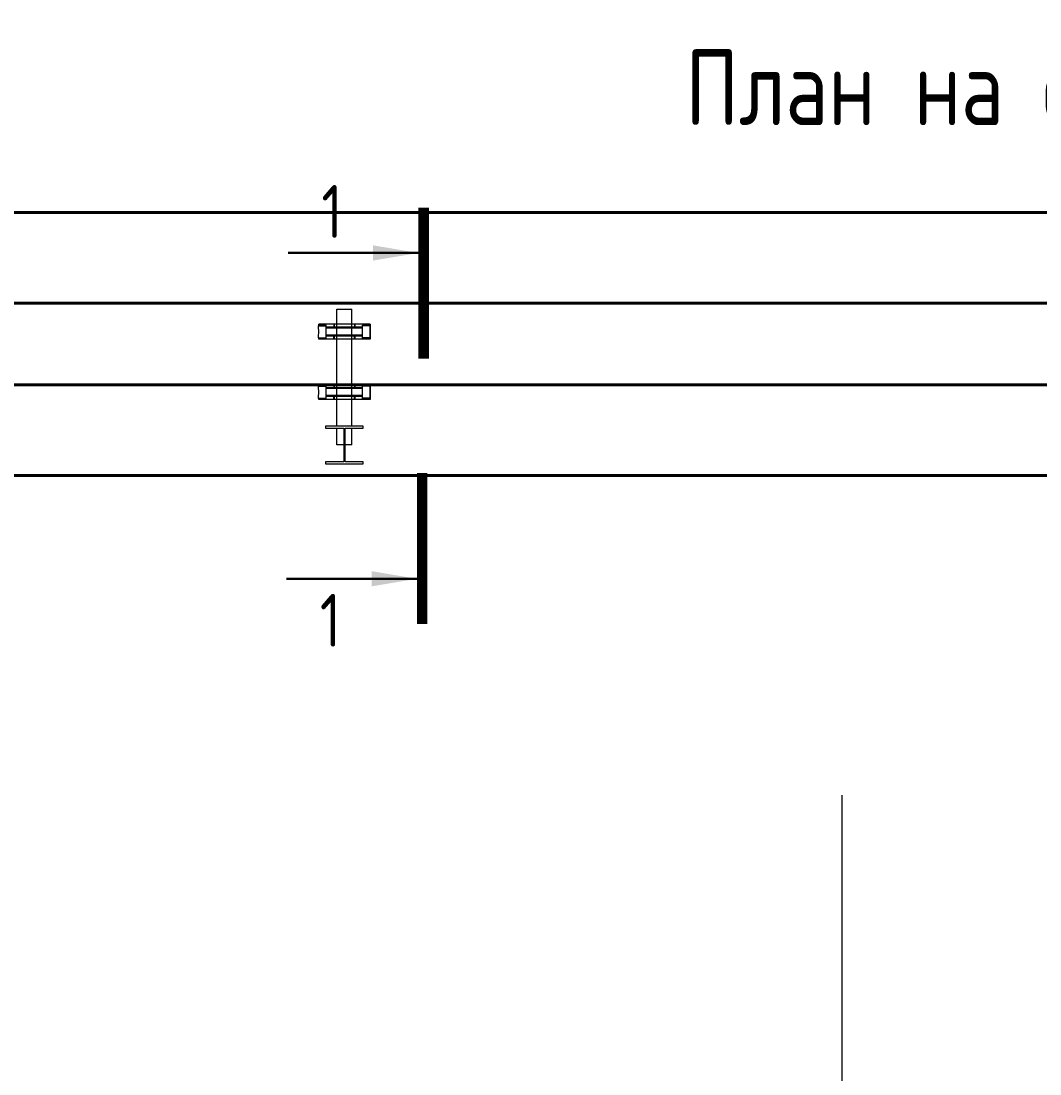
# Model space of a CAD drawing. Header units: millimetres. Extents: x -553547 to 230550, y -59438 to 214451.
# Drawn here: x 104479 to 111225, y 23816 to 30787 of the extents above; entities that cross this region are included whole.
import ezdxf
from ezdxf import colors
from ezdxf.entities.mleader import LeaderData, LeaderLine
from ezdxf.math import Vec2, Vec3

# ---------------------------------------------------------------- set-up
doc = ezdxf.new("R2010")
doc.units = ezdxf.units.MM
doc.linetypes.add('осевая', pattern=[50.8, 31.75, -6.35, 6.35, -6.35])
for name, color, linetype, lineweight in [('_Оси', 252, 'Continuous', 9), ('АР_Размеры', 7, 'Continuous', 20), ('АР_Текст', 7, 'Continuous', 20), ('АТ_ПС_Разрезы_030', 160, 'Continuous', 30), ('Эл.проводка', 5, 'Continuous', 60)]:
    doc.layers.add(name, color=color, linetype=linetype, lineweight=lineweight)
doc.layers.add('АТ_Кабельный короб', color=7, linetype='Continuous', lineweight=50, true_color=0xff01ff)
doc.layers.add('ПЛАН-EMBED 1_DWG$0$DwgTemplate', color=7, linetype='Continuous')
doc.layers.add('ПЛАН-EMBED 1_DWG$0$Опоры', color=7, linetype='Continuous')
doc.styles.add('GOST 2.304', font='cs_gost2304.shx', dxfattribs={"width": 0.8})
doc.styles.add('GOST type A', font='GOST2304A.ttf')
doc.styles.add('ГОСТ 2.304', font='CS_Gost2304.shx')
doc.linetypes.add('КАБЕЛЬ_В_КОРОБЕ', pattern='A,5,[130,ltypeshp.shx,S=1,R=0,X=0,Y=0],1.5,[130,ltypeshp.shx,S=1.5,R=90,X=0,Y=-1],0,[130,ltypeshp.shx,S=2.1,R=90,X=0,Y=1],1,[130,ltypeshp.shx,S=1,R=0,X=0.5,Y=0],5', length=12.5)

# ---------------------------------------------------------------- blocks, each defined once
blk = doc.blocks.new('АР')
at = {"color": 252}
ml = blk.add_multileader_mtext('Standard', dxfattribs=at)
ml.set_content('0,000', color=252, style='GOST type A')
ml.set_leader_properties(color=256)
ml.build(insert=Vec2(0, 0))
ml.multileader.update_dxf_attribs({"has_dogleg": 0, "has_text_frame": 1, "text_left_attachment_type": 7, "text_right_attachment_type": 6, "dogleg_length": 0, "arrow_head_size": 200})
ctx = ml.context
ctx.base_point, ctx.char_height, ctx.arrow_head_size, ctx.landing_gap_size, ctx.plane_origin = Vec3(649404.1, -245448.8), 250, 200, 50, Vec3(-514199.9, -248177.5)
ctx.left_attachment, ctx.right_attachment = 7, 6
notes = []
notes.append((ctx, [(0, (0, 0, 0), (0, 0), (1, 0), 1, [])]))
ctx.mtext.insert, ctx.mtext.flow_direction = Vec3(649454.1, -245161.3), 5
ml = blk.add_multileader_mtext('Standard', dxfattribs=at)
ml.set_content('0,000', color=252, style='GOST type A')
ml.set_leader_properties(color=256)
ml.build(insert=Vec2(0, 0))
ml.multileader.update_dxf_attribs({"has_dogleg": 0, "has_text_frame": 1, "text_left_attachment_type": 7, "text_right_attachment_type": 6, "dogleg_length": 0, "arrow_head_size": 200})
ctx = ml.context
ctx.base_point, ctx.char_height, ctx.arrow_head_size, ctx.landing_gap_size, ctx.plane_origin = Vec3(641715.8, -241787.5), 250, 200, 50, Vec3(-521888.2, -239063.6)
ctx.left_attachment, ctx.right_attachment = 7, 6
notes.append((ctx, [(0, (0, 0, 0), (0, 0), (1, 0), 1, [])]))
ctx.mtext.insert, ctx.mtext.flow_direction = Vec3(641765.8, -241500), 5
ml = blk.add_multileader_mtext('Standard', dxfattribs=at)
ml.set_content('-0,020', color=252, style='GOST type A')
ml.set_leader_properties(color=256)
ml.build(insert=Vec2(0, 0))
ml.multileader.update_dxf_attribs({"has_dogleg": 0, "has_text_frame": 1, "text_left_attachment_type": 7, "text_right_attachment_type": 6, "dogleg_length": 0, "arrow_head_size": 200})
ctx = ml.context
ctx.base_point, ctx.char_height, ctx.arrow_head_size, ctx.landing_gap_size, ctx.plane_origin = Vec3(677883.5, -235529.3), 250, 200, 50, Vec3(-485627.9, -231830.1)
ctx.left_attachment, ctx.right_attachment = 7, 6
notes.append((ctx, [(0, (0, 0, 0), (0, 0), (1, 0), 1, [])]))
ctx.mtext.insert, ctx.mtext.flow_direction = Vec3(677933.5, -235241.8), 5
ml = blk.add_multileader_mtext('Standard', dxfattribs=at)
ml.set_content('0,000', color=252, style='GOST type A')
ml.set_leader_properties(color=256)
ml.build(insert=Vec2(0, 0))
ml.multileader.update_dxf_attribs({"has_dogleg": 0, "has_text_frame": 1, "text_left_attachment_type": 7, "text_right_attachment_type": 6, "dogleg_length": 0, "arrow_head_size": 200})
ctx = ml.context
ctx.base_point, ctx.char_height, ctx.arrow_head_size, ctx.landing_gap_size, ctx.plane_origin = Vec3(656104.7, -253706.8), 250, 200, 50, Vec3(-507499.3, -250982.9)
ctx.left_attachment, ctx.right_attachment = 7, 6
notes.append((ctx, [(0, (0, 0, 0), (0, 0), (1, 0), 1, [])]))
ctx.mtext.insert, ctx.mtext.flow_direction = Vec3(656154.7, -253419.3), 5
ml = blk.add_multileader_mtext('Standard', dxfattribs=at)
ml.set_content('0,000', color=252, style='GOST type A')
ml.set_leader_properties(color=256)
ml.build(insert=Vec2(0, 0))
ml.multileader.update_dxf_attribs({"has_dogleg": 0, "has_text_frame": 1, "text_left_attachment_type": 7, "text_right_attachment_type": 6, "dogleg_length": 0, "arrow_head_size": 200})
ctx = ml.context
ctx.base_point, ctx.char_height, ctx.arrow_head_size, ctx.landing_gap_size, ctx.plane_origin = Vec3(674120.3, -254449.4), 250, 200, 50, Vec3(-489483.8, -251725.5)
ctx.left_attachment, ctx.right_attachment = 7, 6
notes.append((ctx, [(0, (0, 0, 0), (0, 0), (1, 0), 1, [])]))
ctx.mtext.insert, ctx.mtext.flow_direction = Vec3(674170.3, -254161.9), 5
ml = blk.add_multileader_mtext('Standard', dxfattribs=at)
ml.set_content('0,000', color=252, style='GOST type A')
ml.set_leader_properties(color=256)
ml.build(insert=Vec2(0, 0))
ml.multileader.update_dxf_attribs({"has_dogleg": 0, "has_text_frame": 1, "text_left_attachment_type": 7, "text_right_attachment_type": 6, "dogleg_length": 0, "arrow_head_size": 200})
ctx = ml.context
ctx.base_point, ctx.char_height, ctx.arrow_head_size, ctx.landing_gap_size, ctx.plane_origin = Vec3(683757.5, -246454.6), 250, 200, 50, Vec3(-479846.5, -243730.6)
ctx.left_attachment, ctx.right_attachment = 7, 6
notes.append((ctx, [(0, (0, 0, 0), (0, 0), (1, 0), 1, [])]))
ctx.mtext.insert, ctx.mtext.flow_direction = Vec3(683807.5, -246167), 5
ml = blk.add_multileader_mtext('Standard', dxfattribs=at)
ml.set_content('0,000', color=252, style='GOST type A')
ml.set_leader_properties(color=256)
ml.build(insert=Vec2(0, 0))
ml.multileader.update_dxf_attribs({"has_dogleg": 0, "has_text_frame": 1, "text_left_attachment_type": 7, "text_right_attachment_type": 6, "dogleg_length": 0, "arrow_head_size": 200})
ctx = ml.context
ctx.base_point, ctx.char_height, ctx.arrow_head_size, ctx.landing_gap_size, ctx.plane_origin = Vec3(643346.8, -237132.2), 250, 200, 50, Vec3(-520257.3, -234408.2)
ctx.left_attachment, ctx.right_attachment = 7, 6
notes.append((ctx, [(0, (0, 0, 0), (0, 0), (1, 0), 1, [])]))
ctx.mtext.insert, ctx.mtext.flow_direction = Vec3(643396.8, -236844.6), 5
ml = blk.add_multileader_mtext('Standard', dxfattribs=at)
ml.set_content('+0,100', color=252, style='GOST type A')
ml.set_leader_properties(color=256)
ml.build(insert=Vec2(0, 0))
ml.multileader.update_dxf_attribs({"has_dogleg": 0, "has_text_frame": 1, "text_left_attachment_type": 7, "text_right_attachment_type": 6, "dogleg_length": 0, "arrow_head_size": 200})
ctx = ml.context
ctx.base_point, ctx.char_height, ctx.arrow_head_size, ctx.landing_gap_size, ctx.plane_origin = Vec3(670361, -237807.4), 250, 200, 50, Vec3(-493243.1, -235083.5)
ctx.left_attachment, ctx.right_attachment = 7, 6
notes.append((ctx, [(0, (0, 0, 0), (0, 0), (1, 0), 1, [])]))
ctx.mtext.insert, ctx.mtext.flow_direction = Vec3(670411, -237519.9), 5
ml = blk.add_multileader_mtext('Standard', dxfattribs=at)
ml.set_content('+0,600', color=252, style='GOST type A')
ml.set_leader_properties(color=256)
ml.build(insert=Vec2(0, 0))
ml.multileader.update_dxf_attribs({"has_dogleg": 0, "has_text_frame": 1, "text_left_attachment_type": 7, "text_right_attachment_type": 6, "dogleg_length": 0, "arrow_head_size": 200})
ctx = ml.context
ctx.base_point, ctx.char_height, ctx.arrow_head_size, ctx.landing_gap_size, ctx.plane_origin = Vec3(651984.7, -241980.5), 250, 200, 50, Vec3(-511405.9, -240931)
ctx.left_attachment, ctx.right_attachment = 7, 6
notes.append((ctx, [(0, (0, 0, 0), (0, 0), (1, 0), 1, [])]))
ctx.mtext.insert, ctx.mtext.flow_direction = Vec3(652034.7, -241693), 5
ml = blk.add_multileader_mtext('Standard', dxfattribs=at)
ml.set_content('-0,100', color=252, style='GOST type A')
ml.set_leader_properties(color=256)
ml.build(insert=Vec2(0, 0))
ml.multileader.update_dxf_attribs({"has_dogleg": 0, "has_text_frame": 1, "text_left_attachment_type": 7, "text_right_attachment_type": 6, "dogleg_length": 0, "arrow_head_size": 200})
ctx = ml.context
ctx.base_point, ctx.char_height, ctx.arrow_head_size, ctx.landing_gap_size, ctx.plane_origin = Vec3(648501.3, -240196.6, 75705.6), 250, 200, 50, Vec3(-514889.3, -239147.1, 75705.6)
ctx.left_attachment, ctx.right_attachment = 7, 6
notes.append((ctx, [(0, (0, 0, 0), (0, 0), (1, 0), 1, [])]))
ctx.mtext.insert, ctx.mtext.flow_direction = Vec3(648551.3, -239909, 75705.6), 5
for ctx, leaders in notes:
    for number, flags, end, landing, length, lines in leaders:
        leader = LeaderData()
        leader.index, (leader.has_last_leader_line, leader.has_dogleg_vector, leader.attachment_direction) = number, flags
        leader.last_leader_point, leader.dogleg_vector, leader.dogleg_length = Vec3(end), Vec3(landing), length
        for number, points, colour, breaks in lines:
            line = LeaderLine()
            line.index, line.vertices, line.color, line.breaks = number, Vec3.list(points), colors.encode_raw_color(colour), breaks
            leader.lines.append(line)
        ctx.leaders.append(leader)
blk = doc.blocks.new('план А')
at = {"layer": '_Оси', "color": 251, "linetype": 'осевая', "lineweight": 0, "ltscale": 80, "true_color": 0x636466}
blk.add_line((113398.7, 11945), (113398.7, -12837.6), dxfattribs=at)
at = {"color": 251, "lineweight": 0, "true_color": 0x636466}
ml = blk.add_multileader_mtext('Standard', dxfattribs=at)
ml.set_content('-0,020', color=(99, 100, 102), style='GOST type A')
ml.set_leader_properties(color=256)
ml.build(insert=Vec2(0, 0))
ml.multileader.update_dxf_attribs({"has_dogleg": 0, "has_text_frame": 1, "text_left_attachment_type": 7, "text_right_attachment_type": 6, "dogleg_length": 0, "arrow_head_size": 200})
ctx = ml.context
ctx.base_point, ctx.char_height, ctx.arrow_head_size, ctx.landing_gap_size, ctx.plane_origin = Vec3(127408.4, 11033.4), 250, 200, 50, Vec3(-1036103.1, 14732.6)
ctx.left_attachment, ctx.right_attachment = 7, 6
notes = []
notes.append((ctx, [(0, (0, 0, 0), (0, 0), (1, 0), 1, [])]))
ctx.mtext.insert, ctx.mtext.flow_direction = Vec3(127458.4, 11320.9), 5
for ctx, leaders in notes:
    for number, flags, end, landing, length, lines in leaders:
        leader = LeaderData()
        leader.index, (leader.has_last_leader_line, leader.has_dogleg_vector, leader.attachment_direction) = number, flags
        leader.last_leader_point, leader.dogleg_vector, leader.dogleg_length = Vec3(end), Vec3(landing), length
        for number, points, colour, breaks in lines:
            line = LeaderLine()
            line.index, line.vertices, line.color, line.breaks = number, Vec3.list(points), colors.encode_raw_color(colour), breaks
            leader.lines.append(line)
        ctx.leaders.append(leader)

msp = doc.modelspace()

# ---------------------------------------------------------------- linework, layer by layer
at = {"layer": 'АТ_ПС_Разрезы_030', "color": 252, "linetype": 'Continuous', "true_color": 0x939598}
for p, q in [((107110.268, 29251.456), (106247.768, 29251.456)), ((107099.919, 27094.37), (106237.419, 27094.37))]:
    msp.add_line(p, q, dxfattribs=at)
at = {"layer": 'АТ_ПС_Разрезы_030', "color": 252, "linetype": 'Continuous', "true_color": 0x939598, "const_width": 70}
for points in [[(107145.268, 29551.456), (107145.268, 28551.456)], [(107134.919, 26794.37), (107134.919, 27794.37)]]:
    msp.add_lwpolyline(points, dxfattribs=at)
at = {"layer": 'АТ_ПС_Разрезы_030', "color": 252, "linetype": 'Continuous', "true_color": 0x939598}
for points in [[(107110.268, 29251.456), (106809.818, 29301.734), (106809.818, 29201.178)], [(107099.919, 27094.37), (106799.469, 27144.648), (106799.469, 27044.092)]]:
    msp.add_solid(points, dxfattribs=at)
at = {"layer": 'ПЛАН-EMBED 1_DWG$0$DwgTemplate', "color": 252, "linetype": 'Continuous', "lineweight": 15, "true_color": 0x939598}
for p, q in [((106569.701, 28105.216, 23605.68), (106569.701, 28880.216, 23605.68)), ((106569.701, 28880.216, 23605.68), (106669.701, 28880.216, 23605.68)), ((106669.701, 28105.216, 23605.68), (106669.701, 28880.216, 23605.68)), ((106569.701, 28380.216, 23605.68), (106569.701, 28680.216, 23605.68)), ((106669.701, 28380.216, 23605.68), (106669.701, 28680.216, 23605.68)), ((106494.701, 28105.216, 23605.68), (106494.701, 28091.216, 23605.68)), ((106744.701, 28105.216, 23605.68), (106494.701, 28105.216, 23605.68)), ((106744.701, 28091.216, 23605.68), (106744.701, 28105.216, 23605.68)), ((106494.701, 28091.216, 23605.68), (106615.201, 28091.216, 23605.68)), ((106569.701, 27980.216, 23605.68), (106569.701, 28091.216, 23605.68)), ((106615.201, 28091.216, 23605.68), (106615.201, 27869.216, 23605.68)), ((106624.201, 27869.216, 23605.68), (106624.201, 28091.216, 23605.68)), ((106624.201, 28091.216, 23605.68), (106744.701, 28091.216, 23605.68)), ((106669.701, 27980.216, 23605.68), (106669.701, 28091.216, 23605.68)), ((106615.201, 27980.216, 23605.68), (106569.701, 27980.216, 23605.68)), ((106669.701, 27980.216, 23605.68), (106624.201, 27980.216, 23605.68)), ((106494.701, 27869.216, 23605.68), (106494.701, 27855.216, 23605.68)), ((106615.201, 27869.216, 23605.68), (106494.701, 27869.216, 23605.68)), ((106494.701, 27855.216, 23605.68), (106744.701, 27855.216, 23605.68)), ((106744.701, 27869.216, 23605.68), (106624.201, 27869.216, 23605.68)), ((106744.701, 27855.216, 23605.68), (106744.701, 27869.216, 23605.68))]:
    msp.add_line(p, q, dxfattribs=at)
at = {"layer": 'ПЛАН-EMBED 1_DWG$0$Опоры', "color": 252, "linetype": 'Continuous', "lineweight": 15, "true_color": 0x939598}
for p, q in [((106449.338, 28773.017, 23605.68), (106449.332, 28770.017, 23605.68)), ((106449.332, 28770.017, 23605.68), (106499.332, 28770.017, 23605.68)), ((106449.338, 28773.017, 23605.68), (106499.338, 28773.017, 23605.68)), ((106549.689, 28780.216, 23605.68), (106449.696, 28780.216, 23605.68)), ((106449.696, 28773.017, 23605.68), (106449.696, 28780.216, 23605.68)), ((106499.332, 28770.017, 23605.68), (106499.338, 28773.017, 23605.68)), ((106549.469, 28759.216, 23605.68), (106499.358, 28759.216, 23605.68)), ((106739.353, 28756.216, 23605.68), (106499.361, 28756.216, 23605.68)), ((106739.356, 28753.216, 23605.68), (106499.363, 28753.216, 23605.68)), ((106549.689, 28780.216, 23605.68), (106549.469, 28762.216, 23605.68)), ((106552.469, 28762.216, 23605.68), (106549.469, 28762.216, 23605.68)), ((106549.469, 28762.216, 23605.68), (106549.469, 28759.216, 23605.68)), ((106552.469, 28759.216, 23605.68), (106549.469, 28759.216, 23605.68)), ((106552.469, 28759.216, 23605.68), (106549.688, 28759.216, 23605.68)), ((106552.689, 28780.216, 23605.68), (106549.689, 28780.216, 23605.68)), ((106552.469, 28762.216, 23605.68), (106552.689, 28780.216, 23605.68)), ((106552.469, 28759.216, 23605.68), (106552.469, 28762.216, 23605.68)), ((106552.695, 28762.751, 23605.68), (106552.688, 28759.216, 23605.68)), ((106739.349, 28759.216, 23605.68), (106552.688, 28759.216, 23605.68)), ((106552.689, 28780.216, 23605.68), (106552.695, 28780.216, 23605.68)), ((106686.689, 28780.216, 23605.68), (106552.695, 28780.216, 23605.68)), ((106552.695, 28780.216, 23605.68), (106552.695, 28762.751, 23605.68)), ((106686.689, 28780.216, 23605.68), (106686.469, 28762.216, 23605.68)), ((106686.469, 28762.216, 23605.68), (106689.469, 28762.216, 23605.68)), ((106686.469, 28762.216, 23605.68), (106686.469, 28759.216, 23605.68)), ((106686.469, 28759.216, 23605.68), (106689.469, 28759.216, 23605.68)), ((106686.689, 28780.216, 23605.68), (106689.689, 28780.216, 23605.68)), ((106689.469, 28762.216, 23605.68), (106689.689, 28780.216, 23605.68)), ((106689.469, 28759.216, 23605.68), (106689.469, 28762.216, 23605.68)), ((106689.476, 28762.751, 23605.68), (106689.695, 28762.751, 23605.68)), ((106689.695, 28762.751, 23605.68), (106689.688, 28759.216, 23605.68)), ((106689.689, 28780.216, 23605.68), (106689.695, 28780.216, 23605.68)), ((106789.695, 28780.216, 23605.68), (106689.695, 28780.216, 23605.68)), ((106689.695, 28780.216, 23605.68), (106689.695, 28762.751, 23605.68)), ((106739.332, 28770.017, 23605.68), (106739.338, 28773.017, 23605.68)), ((106789.331, 28770.017, 23605.68), (106739.332, 28770.017, 23605.68)), ((106789.337, 28773.017, 23605.68), (106739.338, 28773.017, 23605.68)), ((106789.337, 28773.017, 23605.68), (106789.331, 28770.017, 23605.68)), ((106789.469, 28759.216, 23605.68), (106789.357, 28759.216, 23605.68)), ((106789.364, 28756.216, 23605.68), (106789.36, 28756.216, 23605.68)), ((106789.364, 28753.216, 23605.68), (106789.364, 28756.216, 23605.68)), ((106789.364, 28756.216, 23605.68), (106789.552, 28756.216, 23605.68)), ((106789.552, 28753.216, 23605.68), (106789.364, 28753.216, 23605.68)), ((106789.469, 28756.216, 23605.68), (106789.469, 28759.216, 23605.68)), ((106789.469, 28759.216, 23605.68), (106789.695, 28759.216, 23605.68)), ((106789.695, 28756.216, 23605.68), (106789.469, 28756.216, 23605.68)), ((106789.552, 28756.216, 23605.68), (106789.552, 28753.216, 23605.68)), ((106789.695, 28680.216, 23605.68), (106789.695, 28780.216, 23605.68)), ((106789.695, 28780.216, 23605.68), (106789.701, 28780.216, 23605.68)), ((106789.695, 28759.216, 23605.68), (106789.695, 28756.216, 23605.68)), ((106789.701, 28780.216, 23605.68), (106789.701, 28680.216, 23605.68)), ((106449.332, 28690.414, 23605.68), (106449.338, 28687.414, 23605.68)), ((106449.332, 28690.414, 23605.68), (106499.332, 28690.414, 23605.68)), ((106449.338, 28687.414, 23605.68), (106499.338, 28687.414, 23605.68)), ((106449.696, 28680.216, 23605.68), (106449.696, 28687.414, 23605.68)), ((106549.689, 28680.216, 23605.68), (106449.696, 28680.216, 23605.68)), ((106499.338, 28687.414, 23605.68), (106499.332, 28690.414, 23605.68)), ((106739.349, 28701.216, 23605.68), (106499.358, 28701.216, 23605.68)), ((106739.353, 28704.216, 23605.68), (106499.361, 28704.216, 23605.68)), ((106739.356, 28707.216, 23605.68), (106499.363, 28707.216, 23605.68)), ((106552.469, 28701.216, 23605.68), (106549.469, 28701.216, 23605.68)), ((106549.469, 28698.216, 23605.68), (106549.469, 28701.216, 23605.68)), ((106552.469, 28698.216, 23605.68), (106549.469, 28698.216, 23605.68)), ((106549.689, 28680.216, 23605.68), (106549.469, 28698.216, 23605.68)), ((106552.689, 28680.216, 23605.68), (106549.695, 28680.216, 23605.68)), ((106552.469, 28701.216, 23605.68), (106552.469, 28698.216, 23605.68)), ((106552.469, 28698.216, 23605.68), (106552.689, 28680.216, 23605.68)), ((106552.695, 28697.68, 23605.68), (106552.688, 28701.216, 23605.68)), ((106552.689, 28680.216, 23605.68), (106552.695, 28680.216, 23605.68)), ((106552.695, 28680.216, 23605.68), (106552.695, 28697.68, 23605.68)), ((106686.689, 28680.216, 23605.68), (106552.695, 28680.216, 23605.68)), ((106686.469, 28698.216, 23605.68), (106686.469, 28701.216, 23605.68)), ((106689.469, 28701.216, 23605.68), (106686.469, 28701.216, 23605.68)), ((106689.469, 28698.216, 23605.68), (106686.469, 28698.216, 23605.68)), ((106686.689, 28680.216, 23605.68), (106686.469, 28698.216, 23605.68)), ((106689.689, 28680.216, 23605.68), (106686.689, 28680.216, 23605.68)), ((106689.469, 28701.216, 23605.68), (106689.469, 28698.216, 23605.68)), ((106689.469, 28698.216, 23605.68), (106689.689, 28680.216, 23605.68)), ((106689.695, 28697.68, 23605.68), (106689.476, 28697.68, 23605.68)), ((106689.695, 28697.68, 23605.68), (106689.688, 28701.216, 23605.68)), ((106689.689, 28680.216, 23605.68), (106689.695, 28680.216, 23605.68)), ((106689.695, 28680.216, 23605.68), (106689.695, 28697.68, 23605.68)), ((106789.695, 28680.216, 23605.68), (106689.695, 28680.216, 23605.68)), ((106739.338, 28687.414, 23605.68), (106739.332, 28690.414, 23605.68)), ((106789.331, 28690.414, 23605.68), (106739.332, 28690.414, 23605.68)), ((106789.337, 28687.414, 23605.68), (106739.338, 28687.414, 23605.68)), ((106789.331, 28690.414, 23605.68), (106789.337, 28687.414, 23605.68)), ((106789.469, 28701.216, 23605.68), (106789.357, 28701.216, 23605.68)), ((106789.364, 28704.216, 23605.68), (106789.36, 28704.216, 23605.68)), ((106789.364, 28704.216, 23605.68), (106789.364, 28707.216, 23605.68)), ((106789.364, 28707.216, 23605.68), (106789.552, 28707.216, 23605.68)), ((106789.552, 28704.216, 23605.68), (106789.364, 28704.216, 23605.68)), ((106789.469, 28701.216, 23605.68), (106789.469, 28704.216, 23605.68)), ((106789.469, 28704.216, 23605.68), (106789.695, 28704.216, 23605.68)), ((106789.695, 28701.216, 23605.68), (106789.469, 28701.216, 23605.68)), ((106789.552, 28707.216, 23605.68), (106789.552, 28704.216, 23605.68)), ((106789.695, 28704.216, 23605.68), (106789.695, 28701.216, 23605.68)), ((106789.701, 28680.216, 23605.68), (106789.695, 28680.216, 23605.68)), ((106449.332, 28370.017, 23605.68), (106449.338, 28373.017, 23605.68)), ((106449.338, 28373.017, 23605.68), (106499.338, 28373.017, 23605.68)), ((106549.689, 28380.216, 23605.68), (106449.696, 28380.216, 23605.68)), ((106449.696, 28373.017, 23605.68), (106449.696, 28380.216, 23605.68)), ((106499.332, 28370.017, 23605.68), (106499.338, 28373.017, 23605.68)), ((106549.689, 28380.216, 23605.68), (106549.469, 28362.216, 23605.68)), ((106552.689, 28380.216, 23605.68), (106549.689, 28380.216, 23605.68)), ((106552.469, 28362.216, 23605.68), (106552.689, 28380.216, 23605.68)), ((106552.689, 28380.216, 23605.68), (106552.695, 28380.216, 23605.68)), ((106552.695, 28380.216, 23605.68), (106552.695, 28362.751, 23605.68)), ((106686.689, 28380.216, 23605.68), (106552.695, 28380.216, 23605.68)), ((106686.689, 28380.216, 23605.68), (106686.469, 28362.216, 23605.68)), ((106686.689, 28380.216, 23605.68), (106689.689, 28380.216, 23605.68)), ((106689.469, 28362.216, 23605.68), (106689.689, 28380.216, 23605.68)), ((106689.689, 28380.216, 23605.68), (106689.695, 28380.216, 23605.68)), ((106689.695, 28380.216, 23605.68), (106689.695, 28362.751, 23605.68)), ((106789.695, 28380.216, 23605.68), (106689.695, 28380.216, 23605.68)), ((106739.332, 28370.017, 23605.68), (106739.338, 28373.017, 23605.68)), ((106789.337, 28373.017, 23605.68), (106739.338, 28373.017, 23605.68)), ((106789.331, 28370.017, 23605.68), (106789.337, 28373.017, 23605.68)), ((106789.695, 28280.216, 23605.68), (106789.695, 28380.216, 23605.68)), ((106789.695, 28380.216, 23605.68), (106789.701, 28380.216, 23605.68)), ((106789.701, 28380.216, 23605.68), (106789.701, 28280.216, 23605.68)), ((106449.332, 28370.017, 23605.68), (106499.332, 28370.017, 23605.68)), ((106549.469, 28359.216, 23605.68), (106499.358, 28359.216, 23605.68)), ((106739.353, 28356.216, 23605.68), (106499.361, 28356.216, 23605.68)), ((106739.353, 28304.216, 23605.68), (106499.361, 28304.216, 23605.68)), ((106739.356, 28353.216, 23605.68), (106499.363, 28353.216, 23605.68)), ((106739.356, 28307.216, 23605.68), (106499.363, 28307.216, 23605.68)), ((106549.469, 28362.216, 23605.68), (106549.469, 28359.216, 23605.68)), ((106552.469, 28362.216, 23605.68), (106549.469, 28362.216, 23605.68)), ((106552.469, 28359.216, 23605.68), (106549.469, 28359.216, 23605.68)), ((106552.469, 28359.216, 23605.68), (106549.688, 28359.216, 23605.68)), ((106552.469, 28359.216, 23605.68), (106552.469, 28362.216, 23605.68)), ((106552.695, 28362.751, 23605.68), (106552.688, 28359.216, 23605.68)), ((106739.349, 28359.216, 23605.68), (106552.688, 28359.216, 23605.68)), ((106686.469, 28362.216, 23605.68), (106686.469, 28359.216, 23605.68)), ((106686.469, 28362.216, 23605.68), (106689.469, 28362.216, 23605.68)), ((106686.469, 28359.216, 23605.68), (106689.469, 28359.216, 23605.68)), ((106689.469, 28359.216, 23605.68), (106689.469, 28362.216, 23605.68)), ((106689.476, 28362.751, 23605.68), (106689.695, 28362.751, 23605.68)), ((106689.695, 28362.751, 23605.68), (106689.688, 28359.216, 23605.68)), ((106789.331, 28370.017, 23605.68), (106739.332, 28370.017, 23605.68)), ((106789.469, 28359.216, 23605.68), (106789.357, 28359.216, 23605.68)), ((106789.364, 28356.216, 23605.68), (106789.36, 28356.216, 23605.68)), ((106789.364, 28304.216, 23605.68), (106789.36, 28304.216, 23605.68)), ((106789.364, 28353.216, 23605.68), (106789.364, 28356.216, 23605.68)), ((106789.364, 28356.216, 23605.68), (106789.552, 28356.216, 23605.68)), ((106789.552, 28353.216, 23605.68), (106789.364, 28353.216, 23605.68)), ((106789.364, 28307.216, 23605.68), (106789.552, 28307.216, 23605.68)), ((106789.364, 28304.216, 23605.68), (106789.364, 28307.216, 23605.68)), ((106789.552, 28304.216, 23605.68), (106789.364, 28304.216, 23605.68)), ((106789.469, 28356.216, 23605.68), (106789.469, 28359.216, 23605.68)), ((106789.469, 28359.216, 23605.68), (106789.695, 28359.216, 23605.68)), ((106789.695, 28356.216, 23605.68), (106789.469, 28356.216, 23605.68)), ((106789.469, 28304.216, 23605.68), (106789.695, 28304.216, 23605.68)), ((106789.469, 28301.216, 23605.68), (106789.469, 28304.216, 23605.68)), ((106789.552, 28356.216, 23605.68), (106789.552, 28353.216, 23605.68)), ((106789.552, 28307.216, 23605.68), (106789.552, 28304.216, 23605.68)), ((106789.695, 28359.216, 23605.68), (106789.695, 28356.216, 23605.68)), ((106789.695, 28304.216, 23605.68), (106789.695, 28301.216, 23605.68)), ((106449.332, 28290.414, 23605.68), (106499.332, 28290.414, 23605.68)), ((106449.338, 28287.414, 23605.68), (106449.332, 28290.414, 23605.68)), ((106449.338, 28287.414, 23605.68), (106499.338, 28287.414, 23605.68)), ((106449.696, 28280.216, 23605.68), (106449.696, 28287.414, 23605.68)), ((106549.689, 28280.216, 23605.68), (106449.696, 28280.216, 23605.68)), ((106499.338, 28287.414, 23605.68), (106499.332, 28290.414, 23605.68)), ((106739.349, 28301.216, 23605.68), (106499.358, 28301.216, 23605.68)), ((106552.469, 28301.216, 23605.68), (106549.469, 28301.216, 23605.68)), ((106549.469, 28298.216, 23605.68), (106549.469, 28301.216, 23605.68)), ((106549.689, 28280.216, 23605.68), (106549.469, 28298.216, 23605.68)), ((106552.469, 28298.216, 23605.68), (106549.469, 28298.216, 23605.68)), ((106552.689, 28280.216, 23605.68), (106549.695, 28280.216, 23605.68)), ((106552.469, 28301.216, 23605.68), (106552.469, 28298.216, 23605.68)), ((106552.469, 28298.216, 23605.68), (106552.689, 28280.216, 23605.68)), ((106552.695, 28297.68, 23605.68), (106552.688, 28301.216, 23605.68)), ((106552.689, 28280.216, 23605.68), (106552.695, 28280.216, 23605.68)), ((106552.695, 28280.216, 23605.68), (106552.695, 28297.68, 23605.68)), ((106686.689, 28280.216, 23605.68), (106552.695, 28280.216, 23605.68)), ((106686.469, 28298.216, 23605.68), (106686.469, 28301.216, 23605.68)), ((106689.469, 28301.216, 23605.68), (106686.469, 28301.216, 23605.68)), ((106689.469, 28298.216, 23605.68), (106686.469, 28298.216, 23605.68)), ((106686.689, 28280.216, 23605.68), (106686.469, 28298.216, 23605.68)), ((106689.689, 28280.216, 23605.68), (106686.689, 28280.216, 23605.68)), ((106689.469, 28298.216, 23605.68), (106689.469, 28301.216, 23605.68)), ((106689.689, 28280.216, 23605.68), (106689.469, 28298.216, 23605.68)), ((106689.695, 28297.68, 23605.68), (106689.476, 28297.68, 23605.68)), ((106689.688, 28301.216, 23605.68), (106689.695, 28297.68, 23605.68)), ((106689.695, 28280.216, 23605.68), (106689.689, 28280.216, 23605.68)), ((106689.695, 28297.68, 23605.68), (106689.695, 28280.216, 23605.68)), ((106789.695, 28280.216, 23605.68), (106689.695, 28280.216, 23605.68)), ((106789.331, 28290.414, 23605.68), (106739.332, 28290.414, 23605.68)), ((106739.338, 28287.414, 23605.68), (106739.332, 28290.414, 23605.68)), ((106789.337, 28287.414, 23605.68), (106739.338, 28287.414, 23605.68)), ((106789.337, 28287.414, 23605.68), (106789.331, 28290.414, 23605.68)), ((106789.469, 28301.216, 23605.68), (106789.357, 28301.216, 23605.68)), ((106789.695, 28301.216, 23605.68), (106789.469, 28301.216, 23605.68)), ((106789.701, 28280.216, 23605.68), (106789.695, 28280.216, 23605.68))]:
    msp.add_line(p, q, dxfattribs=at)
for centre, major_axis, start_param, end_param in [((106449.256, 28730.216, 23605.68), (0, 55), 3.90329807, 5.52147989), ((106499.256, 28730.216, 23605.68), (0, -55), 0.76170542, 2.37988724), ((106499.248, 28730.216, 23605.68), (0, -62.271), 0.8129733, 2.32861935), ((106739.256, 28730.216, 23605.68), (0, -55), 0.76170542, 2.37988724), ((106789.256, 28730.216, 23605.68), (0, 55), 3.90329807, 5.52147989), ((106789.247, 28730.216, 23605.68), (0, 62.271), 3.95456595, 5.47021201), ((106499.248, 28330.216, 23605.68), (0, -62.271), 0.8129733, 2.32861935), ((106789.247, 28330.216, 23605.68), (0, -62.271), 0.8129733, 2.32861935), ((106449.256, 28330.216, 23605.68), (0, -55), 0.76170542, 2.37988724), ((106499.256, 28330.216, 23605.68), (0, -55), 0.76170542, 2.37988724), ((106739.256, 28330.216, 23605.68), (0, -55), 0.76170542, 2.37988724), ((106789.256, 28330.216, 23605.68), (0, -55), 0.76170542, 2.37988724)]:
    msp.add_ellipse(centre, major_axis=major_axis, ratio=0.002, start_param=start_param, end_param=end_param, dxfattribs=at)
at = {"layer": 'Эл.проводка', "color": 252, "lineweight": 40, "true_color": 0x939598}
for points in [[(117968.098, 29519.531), (117968.098, 28919.531), (95009.183, 28919.531), (95009.183, 29519.531)], [(117793.746, 28378.864), (117793.746, 27778.864), (95815.853, 27778.864), (95815.853, 28378.864)]]:
    msp.add_lwpolyline(points, close=True, dxfattribs=at)

# ---------------------------------------------------------------- block references
at = {"layer": 'АР_Размеры', "color": 18, "true_color": 0x000000}
for p in [(-553547.366, 214451.275), (-485509.064, 206951.83)]:
    msp.add_blockref('АР', p, dxfattribs=at)
at = {"layer": 'АТ_Кабельный короб', "linetype": 'КАБЕЛЬ_В_КОРОБЕ', "ltscale": 50}
msp.add_blockref('план А', (-3484.747, 13716.579), dxfattribs=at)

# ---------------------------------------------------------------- texts
at = {"layer": 'АР_Текст', "linetype": 'Continuous', "lineweight": 13, "insert": (111314.671, 30289.759), "char_height": 500, "width": 12500, "attachment_point": 5, "style": 'GOST 2.304'}
msp.add_mtext('{\\W1;План на отм. 0,000}', dxfattribs=at)
at = {"layer": 'АТ_ПС_Разрезы_030', "color": 252, "linetype": 'Continuous', "true_color": 0x939598, "style": 'ГОСТ 2.304'}
for p in [(106467.768, 29351.456), (106457.419, 26644.37)]:
    msp.add_text('1', height=350, dxfattribs=at).set_placement(p)

doc.saveas('drawing.dxf')
